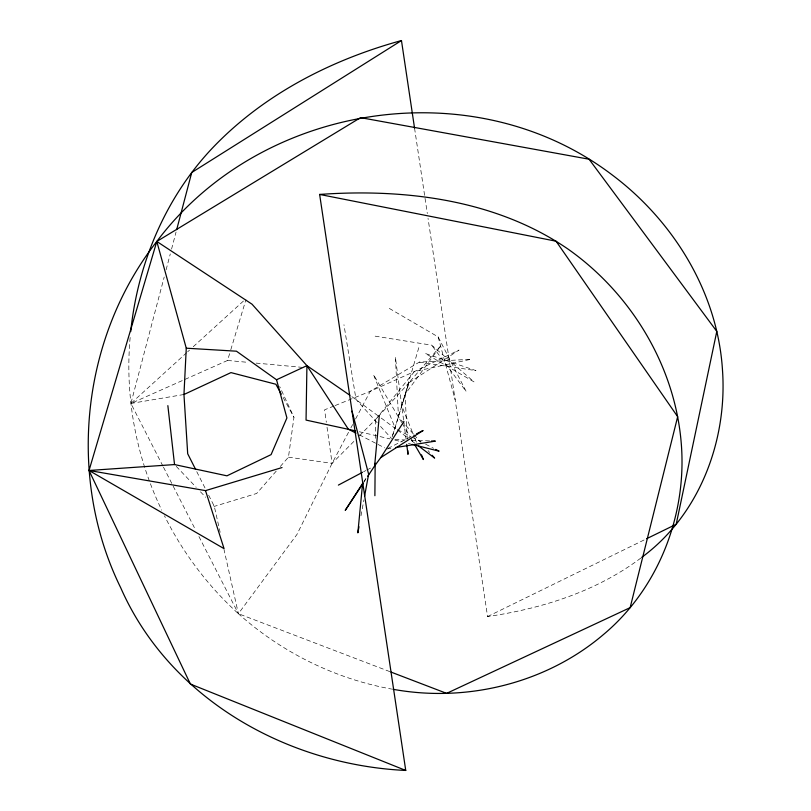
<?xml version="1.0" encoding="UTF-8"?>
<svg xmlns="http://www.w3.org/2000/svg" width="811" height="811" viewBox="0 0 811 811"><rect width="100%" height="100%" fill="white"/><g stroke="black" fill="none" stroke-linecap="round" stroke-linejoin="round"><path stroke-width="0.61" stroke-dasharray="4.05 3.04" d="M375.381 438.305L375.544 419.591L378.717 415.678M130.155 337.488C124.772 396.498 136.066 456.796 161.734 510.16M280.302 466.487L288.452 457.181L293.957 417.3L279.704 386.583M360.996 515.745L363.916 499.84M162.91 466.072L130.895 403.452L164.197 277.038M166.123 269.749L170.28 253.944M171.567 249.078L176.048 232.058M418.79 347.686L401.739 405.693L403.655 420.666M186.733 352.643L130.895 403.452L227.556 360.459L230.446 350.92M230.8 349.734L245.936 299.644M335.136 405.551L370.262 391.297L414.401 371.56L459.026 350.068L408.977 382.751L391.987 437.413L408.977 382.751L440.89 345.587L405.094 394.278L407.264 439.319M348.527 432.314L332.084 463.355L296.948 534.469L238.393 613.694C281.326 652.196 334.902 678.817 391.693 689.076M350.879 427.873L352.643 424.548M355.573 419.013L370.262 391.297L419.338 362.122L471.12 359.232L414.401 371.56L379.507 414.695M363.946 481.389L365.954 478.287M363.693 482.444L365.751 479.342M276.227 471.14L256.671 493.463L214.317 506.378L211.732 503.651M377.216 417.756L359.587 435.669M378.058 416.834L408.977 382.751M288.452 457.181L332.084 463.355L355.147 440.14M187.665 351.802L189.521 350.109M193.251 346.723L245.358 299.3M640.781 558.11C596.399 591.442 541.971 608.655 487.563 616.563L428.036 218.362M363.642 471.718L365.842 470.562M366.947 469.974L371.337 467.653M387.942 448.422L409.91 437.23M487.563 616.563L644.39 539.822M333.96 406.017L324.603 409.819L326.336 422.267M130.895 403.452L183.955 394.501M386.847 448.98L393.061 447.976M394.947 439.572L405.044 439.957M411.349 440.201L430.286 440.931M227.556 360.459L248.683 362.416M256.134 363.105L302.097 367.342M419.338 362.122L475.996 370.627L425.329 353.484L474.08 381.92L431.716 345.182L374.276 336.018M359.364 431.756L389.969 438.903M394.876 440.089L402.246 441.934M408.389 443.475L410.842 444.093M389.838 671.63L238.393 613.694C207.91 586.079 182.81 552.626 164.491 515.826M359.344 434.848L376.943 443.891M378.048 444.458L384.647 447.854M397.633 429.698L411.076 436.663M412.201 437.241L421.173 441.883M425.653 444.205L433.5 448.27M389.331 308.423L438.133 336.9L466.203 391.51L431.716 345.182M351.933 396.68L380.247 417.371M381.261 418.111L395.393 428.532L373.465 374.601L401.688 422.541M397.4 430.053L407.457 437.626M411.481 440.657L414.502 442.928M176.271 466.396L196.161 487.289M200.489 491.831L205.67 497.285M377.186 422.734L356.029 399.499L343.965 324.755M380.572 426.454L391.571 438.538M413.275 433.865L398.495 417.097L395.383 357.063L401.739 405.693L414.451 437.311M414.097 434.797L420.666 442.248M428.056 450.632L429.698 452.497M402.327 423.626L409.991 436.693M410.63 437.778L413.823 443.222M283.12 397.471L293.957 417.3M163.487 467.187L195.502 529.816M198.938 536.527L238.393 613.694L224.008 549.544M196.759 471.678L205.254 488.465M208.66 495.186L214.317 506.378L220.136 532.28M414.928 438.477L416.803 443.161M438.133 336.9L455.164 399.833M414.563 128.209L427.316 213.516M327.036 427.255L332.084 463.355M403.817 421.913L406.058 439.369"/><path stroke-width="1.22" d="M374.885 495.703L375.169 463.263M392.95 689.269C466.609 702.772 546.239 683.298 603.485 634.516C658.826 588.228 687.343 513.971 681.189 442.532C674.701 365.386 630.867 293.268 567.852 248.957C495.876 199.607 404.882 188.395 319.635 194.437L405.743 770.45C287.206 764.864 169.793 699.163 120.788 587.924C66.543 477.649 81.141 338.228 156.807 241.455L252.028 304.196L306.923 365.66L306.051 420.088L355.694 430.905M195.623 469.437L187.696 453.765L183.955 394.501L186.266 348.193L156.807 241.455C260.97 102.571 473.756 69.259 612.64 175.277C673.88 221.352 717.725 292.933 722.5 370.262C727.426 440.586 699.518 514.924 641.704 557.38M367.799 476.239L374.631 465.909L379.335 415.384M130.723 331.608C137.627 264.133 165.211 198.137 211.955 148.555C262.794 94.897 330.716 59.913 401.465 40.55L414.563 128.209M362.689 482.444L357.854 532.868L358.979 526.755M364.585 496.17L368.63 474.151L352.035 411.167M176.686 229.635L191.741 172.5L401.465 40.55M405.743 770.45L190.382 684.048L89.038 470.481L156.807 241.455L360.571 117.636L589.06 159.22L716.802 331.385L676.212 524.251L646.661 538.707M374.631 465.909L380.734 457.627L403.919 421.487M362.618 483.457L345.243 510.362L363.014 483.478M380.734 457.627L423.089 430.519L416.499 433.875M338.38 485.1L362.547 472.306M183.955 394.501L230.963 372.604L275.892 384.252L281.305 394.166M186.266 348.193L236.447 351.193L276.541 379.761L306.923 365.66L349.886 395.271M205.518 490.625L224.059 548.641L89.038 470.481L205.518 490.625L282.035 467.552M395.545 447.571L435.335 441.133L431.543 440.981M89.038 470.481L174.537 464.571L226.948 475.824L271.087 454.626L286.912 417.939L276.541 379.761M319.635 194.437L556.072 241.202L677.672 416.682L630.147 607.632L446.628 693.364L391.024 672.086M412.079 444.398L439.096 451.169L435.74 449.436M356.049 433.145L348.345 429.191L306.923 365.66M418.527 445.959L434.625 458.083L432.162 455.285M414.462 444.316L423.403 459.553L421.517 454.87M406.706 444.357L407.984 454.332L407.801 450.581M167.857 405.632L174.537 464.571"/></g></svg>
